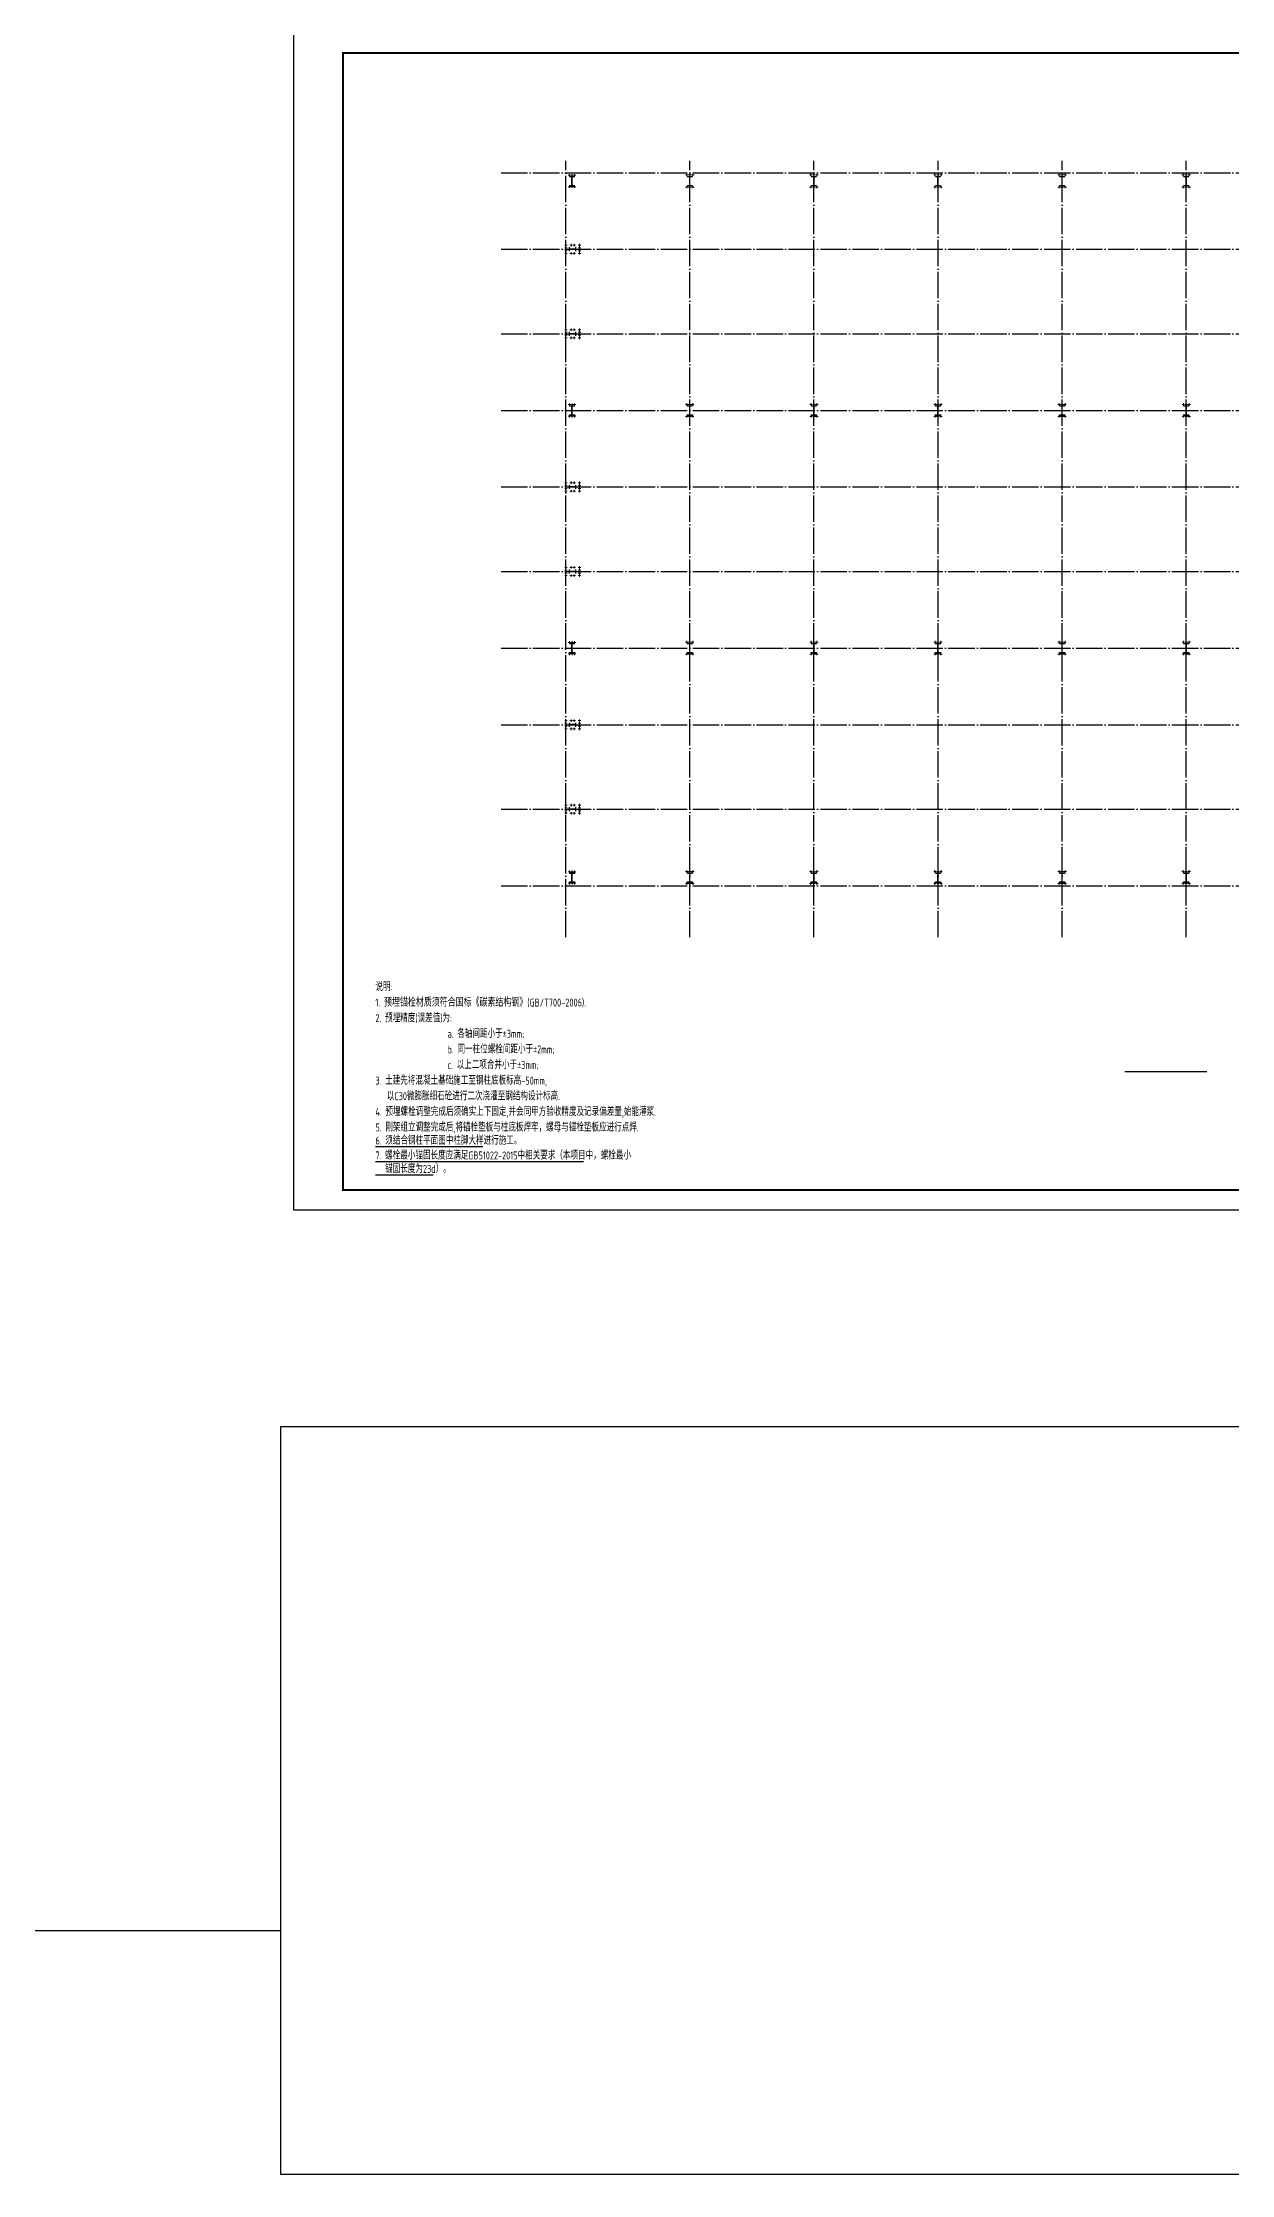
# Model space of a CAD drawing. Extents: x 95752 to 843522, y -411933 to 75567.
# Drawn here: x 268926 to 358961, y -175662 to -14245 of the extents above; entities that cross this region are included whole.
import ezdxf

# ---------------------------------------------------------------- set-up
doc = ezdxf.new("R2010")
doc.units = 0
doc.header["$LTSCALE"] = 1000
doc.header["$MEASUREMENT"] = 0
doc.linetypes.add('DOTE', pattern=[2.42, 2, -0.2, 0.02, -0.2])
doc.layers.add('10', color=7, linetype='Continuous', lineweight=18)
for name, color, linetype in [('C-粗线', 51, 'Continuous'), ('DIM_SYMB', 3, 'Continuous'), ('DOTE', 1, 'Continuous'), ('PUB_TITLE', 4, 'Continuous'), ('TEXT', 7, 'Continuous'), ('修改说明', 190, 'Continuous')]:
    doc.layers.add(name, color=color, linetype=linetype)
doc.styles.add('TSSD_Rein', font='tssdeng.shx', dxfattribs={"width": 0.7, "bigfont": 'hztxt.shx'})

# ---------------------------------------------------------------- blocks, each defined once
blk = doc.blocks.new('钢柱模板')
at = {"layer": 'C-粗线', "color": 6}
for p, q in [((-219552, -203263), (-219552, -203275)), ((-219552, -203263), (-219152, -203263)), ((-219552, -203263), (-219552, -203275)), ((-219552, -203263), (-219152, -203263)), ((-219552, -203275), (-219152, -203275)), ((-219552, -203275), (-219152, -203275)), ((-219361, -203283), (-219369, -203275)), ((-219361, -203283), (-219369, -203275)), ((-219361, -203951), (-219361, -203275)), ((-219361, -203951), (-219361, -203275)), ((-219343, -203283), (-219335, -203275)), ((-219343, -203951), (-219343, -203275)), ((-219343, -203283), (-219335, -203275)), ((-219343, -203951), (-219343, -203275)), ((-219152, -203263), (-219152, -203275)), ((-219152, -203263), (-219152, -203275)), ((-210632, -203263), (-210632, -203275)), ((-210632, -203263), (-210232, -203263)), ((-210632, -203263), (-210632, -203275)), ((-210632, -203263), (-210232, -203263)), ((-210632, -203275), (-210232, -203275)), ((-210632, -203275), (-210232, -203275)), ((-210441, -203283), (-210449, -203275)), ((-210441, -203283), (-210449, -203275)), ((-210441, -203951), (-210441, -203275)), ((-210441, -203951), (-210441, -203275)), ((-210423, -203283), (-210415, -203275)), ((-210423, -203951), (-210423, -203275)), ((-210423, -203283), (-210415, -203275)), ((-210423, -203951), (-210423, -203275)), ((-210232, -203263), (-210232, -203275)), ((-210232, -203263), (-210232, -203275)), ((-201232, -203263), (-201232, -203275)), ((-201232, -203263), (-200832, -203263)), ((-201232, -203263), (-201232, -203275)), ((-201232, -203263), (-200832, -203263)), ((-201232, -203275), (-200832, -203275)), ((-201232, -203275), (-200832, -203275)), ((-201041, -203283), (-201049, -203275)), ((-201041, -203283), (-201049, -203275)), ((-201041, -203951), (-201041, -203275)), ((-201041, -203951), (-201041, -203275)), ((-201023, -203283), (-201015, -203275)), ((-201023, -203951), (-201023, -203275)), ((-201023, -203283), (-201015, -203275)), ((-201023, -203951), (-201023, -203275)), ((-200832, -203263), (-200832, -203275)), ((-200832, -203263), (-200832, -203275)), ((-191832, -203263), (-191832, -203275)), ((-191832, -203263), (-191432, -203263)), ((-191832, -203263), (-191832, -203275)), ((-191832, -203263), (-191432, -203263)), ((-191832, -203275), (-191432, -203275)), ((-191832, -203275), (-191432, -203275)), ((-191641, -203283), (-191649, -203275)), ((-191641, -203283), (-191649, -203275)), ((-191641, -203951), (-191641, -203275)), ((-191641, -203951), (-191641, -203275)), ((-191623, -203283), (-191615, -203275)), ((-191623, -203951), (-191623, -203275)), ((-191623, -203283), (-191615, -203275)), ((-191623, -203951), (-191623, -203275)), ((-191432, -203263), (-191432, -203275)), ((-191432, -203263), (-191432, -203275)), ((-182432, -203263), (-182432, -203275)), ((-182432, -203263), (-182032, -203263)), ((-182432, -203263), (-182432, -203275)), ((-182432, -203263), (-182032, -203263)), ((-182432, -203275), (-182032, -203275)), ((-182432, -203275), (-182032, -203275)), ((-182241, -203283), (-182249, -203275)), ((-182241, -203283), (-182249, -203275)), ((-182241, -203951), (-182241, -203275)), ((-182241, -203951), (-182241, -203275)), ((-182223, -203283), (-182215, -203275)), ((-182223, -203951), (-182223, -203275)), ((-182223, -203283), (-182215, -203275)), ((-182223, -203951), (-182223, -203275)), ((-182032, -203263), (-182032, -203275)), ((-182032, -203263), (-182032, -203275)), ((-173032, -203263), (-173032, -203275)), ((-173032, -203263), (-172632, -203263)), ((-173032, -203263), (-173032, -203275)), ((-173032, -203263), (-172632, -203263)), ((-173032, -203275), (-172632, -203275)), ((-173032, -203275), (-172632, -203275)), ((-172841, -203283), (-172849, -203275)), ((-172841, -203283), (-172849, -203275)), ((-172841, -203951), (-172841, -203275)), ((-172841, -203951), (-172841, -203275)), ((-172823, -203283), (-172815, -203275)), ((-172823, -203951), (-172823, -203275)), ((-172823, -203283), (-172815, -203275)), ((-172823, -203951), (-172823, -203275)), ((-172632, -203263), (-172632, -203275)), ((-172632, -203263), (-172632, -203275)), ((-219552, -203963), (-219552, -203951)), ((-219552, -203951), (-219152, -203951)), ((-219552, -203963), (-219552, -203951)), ((-219552, -203951), (-219152, -203951)), ((-219552, -203963), (-219152, -203963)), ((-219552, -203963), (-219152, -203963)), ((-219361, -203943), (-219369, -203951)), ((-219361, -203943), (-219369, -203951)), ((-219343, -203943), (-219335, -203951)), ((-219343, -203943), (-219335, -203951)), ((-219152, -203951), (-219152, -203963)), ((-219152, -203951), (-219152, -203963)), ((-210632, -203963), (-210632, -203951)), ((-210632, -203951), (-210232, -203951)), ((-210632, -203963), (-210632, -203951)), ((-210632, -203951), (-210232, -203951)), ((-210632, -203963), (-210232, -203963)), ((-210632, -203963), (-210232, -203963)), ((-210441, -203943), (-210449, -203951)), ((-210441, -203943), (-210449, -203951)), ((-210423, -203943), (-210415, -203951)), ((-210423, -203943), (-210415, -203951)), ((-210232, -203951), (-210232, -203963)), ((-210232, -203951), (-210232, -203963)), ((-201232, -203963), (-201232, -203951)), ((-201232, -203951), (-200832, -203951)), ((-201232, -203963), (-201232, -203951)), ((-201232, -203951), (-200832, -203951)), ((-201232, -203963), (-200832, -203963)), ((-201232, -203963), (-200832, -203963)), ((-201041, -203943), (-201049, -203951)), ((-201041, -203943), (-201049, -203951)), ((-201023, -203943), (-201015, -203951)), ((-201023, -203943), (-201015, -203951)), ((-200832, -203951), (-200832, -203963)), ((-200832, -203951), (-200832, -203963)), ((-191832, -203963), (-191832, -203951)), ((-191832, -203951), (-191432, -203951)), ((-191832, -203963), (-191832, -203951)), ((-191832, -203951), (-191432, -203951)), ((-191832, -203963), (-191432, -203963)), ((-191832, -203963), (-191432, -203963)), ((-191641, -203943), (-191649, -203951)), ((-191641, -203943), (-191649, -203951)), ((-191623, -203943), (-191615, -203951)), ((-191623, -203943), (-191615, -203951)), ((-191432, -203951), (-191432, -203963)), ((-191432, -203951), (-191432, -203963)), ((-182432, -203963), (-182432, -203951)), ((-182432, -203951), (-182032, -203951)), ((-182432, -203963), (-182432, -203951)), ((-182432, -203951), (-182032, -203951)), ((-182432, -203963), (-182032, -203963)), ((-182432, -203963), (-182032, -203963)), ((-182241, -203943), (-182249, -203951)), ((-182241, -203943), (-182249, -203951)), ((-182223, -203943), (-182215, -203951)), ((-182223, -203943), (-182215, -203951)), ((-182032, -203951), (-182032, -203963)), ((-182032, -203951), (-182032, -203963)), ((-173032, -203963), (-173032, -203951)), ((-173032, -203951), (-172632, -203951)), ((-173032, -203963), (-173032, -203951)), ((-173032, -203951), (-172632, -203951)), ((-173032, -203963), (-172632, -203963)), ((-173032, -203963), (-172632, -203963)), ((-172841, -203943), (-172849, -203951)), ((-172841, -203943), (-172849, -203951)), ((-172823, -203943), (-172815, -203951)), ((-172823, -203943), (-172815, -203951)), ((-172632, -203951), (-172632, -203963)), ((-172632, -203951), (-172632, -203963)), ((-219552, -208633), (-219540, -208633)), ((-219552, -208933), (-219552, -208633)), ((-219552, -208633), (-219540, -208633)), ((-219552, -208933), (-219552, -208633)), ((-219552, -208933), (-219540, -208933)), ((-219552, -208933), (-219540, -208933)), ((-219540, -208933), (-219540, -208633)), ((-219540, -208933), (-219540, -208633)), ((-219532, -208774), (-219540, -208766)), ((-219532, -208774), (-219540, -208766)), ((-219064, -208774), (-219540, -208774)), ((-219064, -208774), (-219540, -208774)), ((-219532, -208792), (-219540, -208800)), ((-219064, -208792), (-219540, -208792)), ((-219532, -208792), (-219540, -208800)), ((-219064, -208792), (-219540, -208792)), ((-219072, -208774), (-219064, -208766)), ((-219072, -208774), (-219064, -208766)), ((-219072, -208792), (-219064, -208800)), ((-219072, -208792), (-219064, -208800)), ((-219064, -208633), (-219052, -208633)), ((-219064, -208933), (-219064, -208633)), ((-219064, -208633), (-219052, -208633)), ((-219064, -208933), (-219064, -208633)), ((-219052, -208933), (-219064, -208933)), ((-219052, -208933), (-219064, -208933)), ((-219052, -208933), (-219052, -208633)), ((-219052, -208933), (-219052, -208633)), ((-219552, -215033), (-219540, -215033)), ((-219552, -215333), (-219552, -215033)), ((-219552, -215033), (-219540, -215033)), ((-219552, -215333), (-219552, -215033)), ((-219552, -215333), (-219540, -215333)), ((-219552, -215333), (-219540, -215333)), ((-219540, -215333), (-219540, -215033)), ((-219540, -215333), (-219540, -215033)), ((-219532, -215174), (-219540, -215166)), ((-219532, -215174), (-219540, -215166)), ((-219064, -215174), (-219540, -215174)), ((-219064, -215174), (-219540, -215174)), ((-219532, -215192), (-219540, -215200)), ((-219064, -215192), (-219540, -215192)), ((-219532, -215192), (-219540, -215200)), ((-219064, -215192), (-219540, -215192)), ((-219072, -215174), (-219064, -215166)), ((-219072, -215174), (-219064, -215166)), ((-219072, -215192), (-219064, -215200)), ((-219072, -215192), (-219064, -215200)), ((-219064, -215033), (-219052, -215033)), ((-219064, -215333), (-219064, -215033)), ((-219064, -215033), (-219052, -215033)), ((-219064, -215333), (-219064, -215033)), ((-219052, -215333), (-219064, -215333)), ((-219052, -215333), (-219064, -215333)), ((-219052, -215333), (-219052, -215033)), ((-219052, -215333), (-219052, -215033)), ((-219552, -220633), (-219552, -220645)), ((-219552, -220633), (-219152, -220633)), ((-219552, -220633), (-219552, -220645)), ((-219552, -220633), (-219152, -220633)), ((-219552, -220645), (-219152, -220645)), ((-219552, -220645), (-219152, -220645)), ((-219361, -220653), (-219369, -220645)), ((-219361, -220653), (-219369, -220645)), ((-219361, -221321), (-219361, -220645)), ((-219361, -221321), (-219361, -220645)), ((-219343, -220653), (-219335, -220645)), ((-219343, -221321), (-219343, -220645)), ((-219343, -220653), (-219335, -220645)), ((-219343, -221321), (-219343, -220645)), ((-219152, -220633), (-219152, -220645)), ((-219152, -220633), (-219152, -220645)), ((-210637, -220633), (-210637, -220645)), ((-210637, -220633), (-210227, -220633)), ((-210637, -220633), (-210637, -220645)), ((-210637, -220633), (-210227, -220633)), ((-210637, -220645), (-210227, -220645)), ((-210637, -220645), (-210227, -220645)), ((-210441, -220653), (-210449, -220645)), ((-210441, -220653), (-210449, -220645)), ((-210441, -221321), (-210441, -220645)), ((-210441, -221321), (-210441, -220645)), ((-210423, -220653), (-210415, -220645)), ((-210423, -221321), (-210423, -220645)), ((-210423, -220653), (-210415, -220645)), ((-210423, -221321), (-210423, -220645)), ((-210227, -220633), (-210227, -220645)), ((-210227, -220633), (-210227, -220645)), ((-201237, -220633), (-201237, -220645)), ((-201237, -220633), (-200827, -220633)), ((-201237, -220633), (-201237, -220645)), ((-201237, -220633), (-200827, -220633)), ((-201237, -220645), (-200827, -220645)), ((-201237, -220645), (-200827, -220645)), ((-201041, -220653), (-201049, -220645)), ((-201041, -220653), (-201049, -220645)), ((-201041, -221321), (-201041, -220645)), ((-201041, -221321), (-201041, -220645)), ((-201023, -220653), (-201015, -220645)), ((-201023, -221321), (-201023, -220645)), ((-201023, -220653), (-201015, -220645)), ((-201023, -221321), (-201023, -220645)), ((-200827, -220633), (-200827, -220645)), ((-200827, -220633), (-200827, -220645)), ((-191837, -220633), (-191837, -220645)), ((-191837, -220633), (-191427, -220633)), ((-191837, -220633), (-191837, -220645)), ((-191837, -220633), (-191427, -220633)), ((-191837, -220645), (-191427, -220645)), ((-191837, -220645), (-191427, -220645)), ((-191641, -220653), (-191649, -220645)), ((-191641, -220653), (-191649, -220645)), ((-191641, -221321), (-191641, -220645)), ((-191641, -221321), (-191641, -220645)), ((-191623, -220653), (-191615, -220645)), ((-191623, -221321), (-191623, -220645)), ((-191623, -220653), (-191615, -220645)), ((-191623, -221321), (-191623, -220645)), ((-191427, -220633), (-191427, -220645)), ((-191427, -220633), (-191427, -220645)), ((-182437, -220633), (-182437, -220645)), ((-182437, -220633), (-182027, -220633)), ((-182437, -220633), (-182437, -220645)), ((-182437, -220633), (-182027, -220633)), ((-182437, -220645), (-182027, -220645)), ((-182437, -220645), (-182027, -220645)), ((-182241, -220653), (-182249, -220645)), ((-182241, -220653), (-182249, -220645)), ((-182241, -221321), (-182241, -220645)), ((-182241, -221321), (-182241, -220645)), ((-182223, -221321), (-182223, -220645)), ((-182223, -220653), (-182215, -220645)), ((-182223, -221321), (-182223, -220645)), ((-182223, -220653), (-182215, -220645)), ((-182027, -220633), (-182027, -220645)), ((-182027, -220633), (-182027, -220645)), ((-173037, -220633), (-173037, -220645)), ((-173037, -220633), (-172627, -220633)), ((-173037, -220633), (-173037, -220645)), ((-173037, -220633), (-172627, -220633)), ((-173037, -220645), (-172627, -220645)), ((-173037, -220645), (-172627, -220645)), ((-172841, -220653), (-172849, -220645)), ((-172841, -220653), (-172849, -220645)), ((-172841, -221321), (-172841, -220645)), ((-172841, -221321), (-172841, -220645)), ((-172823, -220653), (-172815, -220645)), ((-172823, -221321), (-172823, -220645)), ((-172823, -220653), (-172815, -220645)), ((-172823, -221321), (-172823, -220645)), ((-172627, -220633), (-172627, -220645)), ((-172627, -220633), (-172627, -220645)), ((-219552, -221333), (-219552, -221321)), ((-219552, -221321), (-219152, -221321)), ((-219552, -221333), (-219552, -221321)), ((-219552, -221321), (-219152, -221321)), ((-219552, -221333), (-219152, -221333)), ((-219552, -221333), (-219152, -221333)), ((-219361, -221313), (-219369, -221321)), ((-219361, -221313), (-219369, -221321)), ((-219343, -221313), (-219335, -221321)), ((-219343, -221313), (-219335, -221321)), ((-219152, -221321), (-219152, -221333)), ((-219152, -221321), (-219152, -221333)), ((-210637, -221333), (-210637, -221321)), ((-210637, -221321), (-210227, -221321)), ((-210637, -221333), (-210637, -221321)), ((-210637, -221321), (-210227, -221321)), ((-210637, -221333), (-210227, -221333)), ((-210637, -221333), (-210227, -221333)), ((-210441, -221313), (-210449, -221321)), ((-210441, -221313), (-210449, -221321)), ((-210423, -221313), (-210415, -221321)), ((-210423, -221313), (-210415, -221321)), ((-210227, -221321), (-210227, -221333)), ((-210227, -221321), (-210227, -221333)), ((-201237, -221333), (-201237, -221321)), ((-201237, -221321), (-200827, -221321)), ((-201237, -221333), (-201237, -221321)), ((-201237, -221321), (-200827, -221321)), ((-201237, -221333), (-200827, -221333)), ((-201237, -221333), (-200827, -221333)), ((-201041, -221313), (-201049, -221321)), ((-201041, -221313), (-201049, -221321)), ((-201023, -221313), (-201015, -221321)), ((-201023, -221313), (-201015, -221321)), ((-200827, -221321), (-200827, -221333)), ((-200827, -221321), (-200827, -221333)), ((-191837, -221333), (-191837, -221321)), ((-191837, -221321), (-191427, -221321)), ((-191837, -221333), (-191837, -221321)), ((-191837, -221321), (-191427, -221321)), ((-191837, -221333), (-191427, -221333)), ((-191837, -221333), (-191427, -221333)), ((-191641, -221313), (-191649, -221321)), ((-191641, -221313), (-191649, -221321)), ((-191623, -221313), (-191615, -221321)), ((-191623, -221313), (-191615, -221321)), ((-191427, -221321), (-191427, -221333)), ((-191427, -221321), (-191427, -221333)), ((-182437, -221333), (-182437, -221321)), ((-182437, -221321), (-182027, -221321)), ((-182437, -221333), (-182437, -221321)), ((-182437, -221321), (-182027, -221321)), ((-182437, -221333), (-182027, -221333)), ((-182437, -221333), (-182027, -221333)), ((-182241, -221313), (-182249, -221321)), ((-182241, -221313), (-182249, -221321)), ((-182223, -221313), (-182215, -221321)), ((-182223, -221313), (-182215, -221321)), ((-182027, -221321), (-182027, -221333)), ((-182027, -221321), (-182027, -221333)), ((-173037, -221333), (-173037, -221321)), ((-173037, -221321), (-172627, -221321)), ((-173037, -221333), (-173037, -221321)), ((-173037, -221321), (-172627, -221321)), ((-173037, -221333), (-172627, -221333)), ((-173037, -221333), (-172627, -221333)), ((-172841, -221313), (-172849, -221321)), ((-172841, -221313), (-172849, -221321)), ((-172823, -221313), (-172815, -221321)), ((-172823, -221313), (-172815, -221321)), ((-172627, -221321), (-172627, -221333)), ((-172627, -221321), (-172627, -221333)), ((-219552, -226933), (-219552, -226633)), ((-219552, -226633), (-219540, -226633)), ((-219552, -226933), (-219552, -226633)), ((-219552, -226633), (-219540, -226633)), ((-219552, -226933), (-219552, -226633)), ((-219552, -226633), (-219540, -226633)), ((-219552, -226933), (-219552, -226633)), ((-219552, -226633), (-219540, -226633)), ((-219552, -226933), (-219540, -226933)), ((-219552, -226933), (-219540, -226933)), ((-219552, -226933), (-219540, -226933)), ((-219552, -226933), (-219540, -226933)), ((-219540, -226933), (-219540, -226633)), ((-219540, -226933), (-219540, -226633)), ((-219540, -226933), (-219540, -226633)), ((-219540, -226933), (-219540, -226633)), ((-219532, -226774), (-219540, -226766)), ((-219532, -226774), (-219540, -226766)), ((-219532, -226774), (-219540, -226766)), ((-219532, -226774), (-219540, -226766)), ((-219064, -226774), (-219540, -226774)), ((-219064, -226774), (-219540, -226774)), ((-219064, -226774), (-219540, -226774)), ((-219064, -226774), (-219540, -226774)), ((-219064, -226792), (-219540, -226792)), ((-219532, -226792), (-219540, -226800)), ((-219064, -226792), (-219540, -226792)), ((-219532, -226792), (-219540, -226800)), ((-219064, -226792), (-219540, -226792)), ((-219532, -226792), (-219540, -226800)), ((-219064, -226792), (-219540, -226792)), ((-219532, -226792), (-219540, -226800)), ((-219072, -226774), (-219064, -226766)), ((-219072, -226774), (-219064, -226766)), ((-219072, -226774), (-219064, -226766)), ((-219072, -226774), (-219064, -226766)), ((-219072, -226792), (-219064, -226800)), ((-219072, -226792), (-219064, -226800)), ((-219072, -226792), (-219064, -226800)), ((-219072, -226792), (-219064, -226800)), ((-219064, -226933), (-219064, -226633)), ((-219064, -226633), (-219052, -226633)), ((-219064, -226933), (-219064, -226633)), ((-219064, -226633), (-219052, -226633)), ((-219064, -226933), (-219064, -226633)), ((-219064, -226633), (-219052, -226633)), ((-219064, -226933), (-219064, -226633)), ((-219064, -226633), (-219052, -226633)), ((-219052, -226933), (-219064, -226933)), ((-219052, -226933), (-219064, -226933)), ((-219052, -226933), (-219064, -226933)), ((-219052, -226933), (-219064, -226933)), ((-219052, -226933), (-219052, -226633)), ((-219052, -226933), (-219052, -226633)), ((-219052, -226933), (-219052, -226633)), ((-219052, -226933), (-219052, -226633)), ((-219552, -233033), (-219540, -233033)), ((-219552, -233333), (-219552, -233033)), ((-219552, -233033), (-219540, -233033)), ((-219552, -233333), (-219552, -233033)), ((-219552, -233033), (-219540, -233033)), ((-219552, -233333), (-219552, -233033)), ((-219552, -233033), (-219540, -233033)), ((-219552, -233333), (-219552, -233033)), ((-219552, -233333), (-219540, -233333)), ((-219552, -233333), (-219540, -233333)), ((-219552, -233333), (-219540, -233333)), ((-219552, -233333), (-219540, -233333)), ((-219540, -233333), (-219540, -233033)), ((-219540, -233333), (-219540, -233033)), ((-219540, -233333), (-219540, -233033)), ((-219540, -233333), (-219540, -233033)), ((-219532, -233174), (-219540, -233166)), ((-219532, -233174), (-219540, -233166)), ((-219532, -233174), (-219540, -233166)), ((-219532, -233174), (-219540, -233166)), ((-219064, -233174), (-219540, -233174)), ((-219064, -233174), (-219540, -233174)), ((-219064, -233174), (-219540, -233174)), ((-219064, -233174), (-219540, -233174)), ((-219532, -233192), (-219540, -233200)), ((-219064, -233192), (-219540, -233192)), ((-219532, -233192), (-219540, -233200)), ((-219064, -233192), (-219540, -233192)), ((-219532, -233192), (-219540, -233200)), ((-219064, -233192), (-219540, -233192)), ((-219532, -233192), (-219540, -233200)), ((-219064, -233192), (-219540, -233192)), ((-219072, -233174), (-219064, -233166)), ((-219072, -233174), (-219064, -233166)), ((-219072, -233174), (-219064, -233166)), ((-219072, -233174), (-219064, -233166)), ((-219072, -233192), (-219064, -233200)), ((-219072, -233192), (-219064, -233200)), ((-219072, -233192), (-219064, -233200)), ((-219072, -233192), (-219064, -233200)), ((-219064, -233033), (-219052, -233033)), ((-219064, -233333), (-219064, -233033)), ((-219064, -233033), (-219052, -233033)), ((-219064, -233333), (-219064, -233033)), ((-219064, -233033), (-219052, -233033)), ((-219064, -233333), (-219064, -233033)), ((-219064, -233033), (-219052, -233033)), ((-219064, -233333), (-219064, -233033)), ((-219052, -233333), (-219064, -233333)), ((-219052, -233333), (-219064, -233333)), ((-219052, -233333), (-219064, -233333)), ((-219052, -233333), (-219064, -233333)), ((-219052, -233333), (-219052, -233033)), ((-219052, -233333), (-219052, -233033)), ((-219052, -233333), (-219052, -233033)), ((-219052, -233333), (-219052, -233033)), ((-219552, -238633), (-219552, -238645)), ((-219552, -238633), (-219152, -238633)), ((-219552, -238633), (-219552, -238645)), ((-219552, -238633), (-219152, -238633)), ((-219552, -238645), (-219152, -238645)), ((-219552, -238645), (-219152, -238645)), ((-219361, -238653), (-219369, -238645)), ((-219361, -238653), (-219369, -238645)), ((-219361, -239321), (-219361, -238645)), ((-219361, -239321), (-219361, -238645)), ((-219343, -238653), (-219335, -238645)), ((-219343, -239321), (-219343, -238645)), ((-219343, -238653), (-219335, -238645)), ((-219343, -239321), (-219343, -238645)), ((-219152, -238633), (-219152, -238645)), ((-219152, -238633), (-219152, -238645)), ((-210637, -238633), (-210637, -238645)), ((-210637, -238633), (-210227, -238633)), ((-210637, -238633), (-210637, -238645)), ((-210637, -238633), (-210227, -238633)), ((-210637, -238645), (-210227, -238645)), ((-210637, -238645), (-210227, -238645)), ((-210441, -238653), (-210449, -238645)), ((-210441, -238653), (-210449, -238645)), ((-210441, -239321), (-210441, -238645)), ((-210441, -239321), (-210441, -238645)), ((-210423, -238653), (-210415, -238645)), ((-210423, -239321), (-210423, -238645)), ((-210423, -238653), (-210415, -238645)), ((-210423, -239321), (-210423, -238645)), ((-210227, -238633), (-210227, -238645)), ((-210227, -238633), (-210227, -238645)), ((-201237, -238633), (-201237, -238645)), ((-201237, -238633), (-200827, -238633)), ((-201237, -238633), (-201237, -238645)), ((-201237, -238633), (-200827, -238633)), ((-201237, -238645), (-200827, -238645)), ((-201237, -238645), (-200827, -238645)), ((-201041, -238653), (-201049, -238645)), ((-201041, -238653), (-201049, -238645)), ((-201041, -239321), (-201041, -238645)), ((-201041, -239321), (-201041, -238645)), ((-201023, -238653), (-201015, -238645)), ((-201023, -239321), (-201023, -238645)), ((-201023, -238653), (-201015, -238645)), ((-201023, -239321), (-201023, -238645)), ((-200827, -238633), (-200827, -238645)), ((-200827, -238633), (-200827, -238645)), ((-191837, -238633), (-191837, -238645)), ((-191837, -238633), (-191427, -238633)), ((-191837, -238633), (-191837, -238645)), ((-191837, -238633), (-191427, -238633)), ((-191837, -238645), (-191427, -238645)), ((-191837, -238645), (-191427, -238645)), ((-191641, -238653), (-191649, -238645)), ((-191641, -238653), (-191649, -238645)), ((-191641, -239321), (-191641, -238645)), ((-191641, -239321), (-191641, -238645)), ((-191623, -238653), (-191615, -238645)), ((-191623, -239321), (-191623, -238645)), ((-191623, -238653), (-191615, -238645)), ((-191623, -239321), (-191623, -238645)), ((-191427, -238633), (-191427, -238645)), ((-191427, -238633), (-191427, -238645)), ((-182437, -238633), (-182437, -238645)), ((-182437, -238633), (-182027, -238633)), ((-182437, -238633), (-182437, -238645)), ((-182437, -238633), (-182027, -238633)), ((-182437, -238645), (-182027, -238645)), ((-182437, -238645), (-182027, -238645)), ((-182241, -238653), (-182249, -238645)), ((-182241, -238653), (-182249, -238645)), ((-182241, -239321), (-182241, -238645)), ((-182241, -239321), (-182241, -238645)), ((-182223, -238653), (-182215, -238645)), ((-182223, -239321), (-182223, -238645)), ((-182223, -238653), (-182215, -238645)), ((-182223, -239321), (-182223, -238645)), ((-182027, -238633), (-182027, -238645)), ((-182027, -238633), (-182027, -238645)), ((-173037, -238633), (-173037, -238645)), ((-173037, -238633), (-172627, -238633)), ((-173037, -238633), (-173037, -238645)), ((-173037, -238633), (-172627, -238633)), ((-173037, -238645), (-172627, -238645)), ((-173037, -238645), (-172627, -238645)), ((-172841, -238653), (-172849, -238645)), ((-172841, -238653), (-172849, -238645)), ((-172841, -239321), (-172841, -238645)), ((-172841, -239321), (-172841, -238645)), ((-172823, -238653), (-172815, -238645)), ((-172823, -239321), (-172823, -238645)), ((-172823, -238653), (-172815, -238645)), ((-172823, -239321), (-172823, -238645)), ((-172627, -238633), (-172627, -238645)), ((-172627, -238633), (-172627, -238645)), ((-219552, -239333), (-219552, -239321)), ((-219552, -239321), (-219152, -239321)), ((-219552, -239333), (-219552, -239321)), ((-219552, -239321), (-219152, -239321)), ((-219552, -239333), (-219152, -239333)), ((-219552, -239333), (-219152, -239333)), ((-219361, -239313), (-219369, -239321)), ((-219361, -239313), (-219369, -239321)), ((-219343, -239313), (-219335, -239321)), ((-219343, -239313), (-219335, -239321)), ((-219152, -239321), (-219152, -239333)), ((-219152, -239321), (-219152, -239333)), ((-210637, -239333), (-210637, -239321)), ((-210637, -239321), (-210227, -239321)), ((-210637, -239333), (-210637, -239321)), ((-210637, -239321), (-210227, -239321)), ((-210637, -239333), (-210227, -239333)), ((-210637, -239333), (-210227, -239333)), ((-210441, -239313), (-210449, -239321)), ((-210441, -239313), (-210449, -239321)), ((-210423, -239313), (-210415, -239321)), ((-210423, -239313), (-210415, -239321)), ((-210227, -239321), (-210227, -239333)), ((-210227, -239321), (-210227, -239333)), ((-201237, -239333), (-201237, -239321)), ((-201237, -239321), (-200827, -239321)), ((-201237, -239333), (-201237, -239321)), ((-201237, -239321), (-200827, -239321)), ((-201237, -239333), (-200827, -239333)), ((-201237, -239333), (-200827, -239333)), ((-201041, -239313), (-201049, -239321)), ((-201041, -239313), (-201049, -239321)), ((-201023, -239313), (-201015, -239321)), ((-201023, -239313), (-201015, -239321)), ((-200827, -239321), (-200827, -239333)), ((-200827, -239321), (-200827, -239333)), ((-191837, -239333), (-191837, -239321)), ((-191837, -239321), (-191427, -239321)), ((-191837, -239333), (-191837, -239321)), ((-191837, -239321), (-191427, -239321)), ((-191837, -239333), (-191427, -239333)), ((-191837, -239333), (-191427, -239333)), ((-191641, -239313), (-191649, -239321)), ((-191641, -239313), (-191649, -239321)), ((-191623, -239313), (-191615, -239321)), ((-191623, -239313), (-191615, -239321)), ((-191427, -239321), (-191427, -239333)), ((-191427, -239321), (-191427, -239333)), ((-182437, -239333), (-182437, -239321)), ((-182437, -239321), (-182027, -239321)), ((-182437, -239333), (-182437, -239321)), ((-182437, -239321), (-182027, -239321)), ((-182437, -239333), (-182027, -239333)), ((-182437, -239333), (-182027, -239333)), ((-182241, -239313), (-182249, -239321)), ((-182241, -239313), (-182249, -239321)), ((-182223, -239313), (-182215, -239321)), ((-182223, -239313), (-182215, -239321)), ((-182027, -239321), (-182027, -239333)), ((-182027, -239321), (-182027, -239333)), ((-173037, -239333), (-173037, -239321)), ((-173037, -239321), (-172627, -239321)), ((-173037, -239333), (-173037, -239321)), ((-173037, -239321), (-172627, -239321)), ((-173037, -239333), (-172627, -239333)), ((-173037, -239333), (-172627, -239333)), ((-172841, -239313), (-172849, -239321)), ((-172841, -239313), (-172849, -239321)), ((-172823, -239313), (-172815, -239321)), ((-172823, -239313), (-172815, -239321)), ((-172627, -239321), (-172627, -239333)), ((-172627, -239321), (-172627, -239333)), ((-219552, -244633), (-219540, -244633)), ((-219552, -244933), (-219552, -244633)), ((-219552, -244633), (-219540, -244633)), ((-219552, -244933), (-219552, -244633)), ((-219552, -244633), (-219540, -244633)), ((-219552, -244933), (-219552, -244633)), ((-219552, -244633), (-219540, -244633)), ((-219552, -244933), (-219552, -244633)), ((-219552, -244933), (-219540, -244933)), ((-219552, -244933), (-219540, -244933)), ((-219552, -244933), (-219540, -244933)), ((-219552, -244933), (-219540, -244933)), ((-219540, -244933), (-219540, -244633)), ((-219540, -244933), (-219540, -244633)), ((-219540, -244933), (-219540, -244633)), ((-219540, -244933), (-219540, -244633)), ((-219532, -244774), (-219540, -244766)), ((-219532, -244774), (-219540, -244766)), ((-219532, -244774), (-219540, -244766)), ((-219532, -244774), (-219540, -244766)), ((-219064, -244774), (-219540, -244774)), ((-219064, -244774), (-219540, -244774)), ((-219064, -244774), (-219540, -244774)), ((-219064, -244774), (-219540, -244774)), ((-219532, -244792), (-219540, -244800)), ((-219064, -244792), (-219540, -244792)), ((-219532, -244792), (-219540, -244800)), ((-219064, -244792), (-219540, -244792)), ((-219532, -244792), (-219540, -244800)), ((-219064, -244792), (-219540, -244792)), ((-219532, -244792), (-219540, -244800)), ((-219064, -244792), (-219540, -244792)), ((-219072, -244774), (-219064, -244766)), ((-219072, -244774), (-219064, -244766)), ((-219072, -244774), (-219064, -244766)), ((-219072, -244774), (-219064, -244766)), ((-219072, -244792), (-219064, -244800)), ((-219072, -244792), (-219064, -244800)), ((-219072, -244792), (-219064, -244800)), ((-219072, -244792), (-219064, -244800)), ((-219064, -244633), (-219052, -244633)), ((-219064, -244933), (-219064, -244633)), ((-219064, -244633), (-219052, -244633)), ((-219064, -244933), (-219064, -244633)), ((-219064, -244633), (-219052, -244633)), ((-219064, -244933), (-219064, -244633)), ((-219064, -244633), (-219052, -244633)), ((-219064, -244933), (-219064, -244633)), ((-219052, -244933), (-219064, -244933)), ((-219052, -244933), (-219064, -244933)), ((-219052, -244933), (-219064, -244933)), ((-219052, -244933), (-219064, -244933)), ((-219052, -244933), (-219052, -244633)), ((-219052, -244933), (-219052, -244633)), ((-219052, -244933), (-219052, -244633)), ((-219052, -244933), (-219052, -244633)), ((-219552, -251033), (-219540, -251033)), ((-219552, -251333), (-219552, -251033)), ((-219552, -251033), (-219540, -251033)), ((-219552, -251333), (-219552, -251033)), ((-219552, -251033), (-219540, -251033)), ((-219552, -251333), (-219552, -251033)), ((-219552, -251033), (-219540, -251033)), ((-219552, -251333), (-219552, -251033)), ((-219552, -251333), (-219540, -251333)), ((-219552, -251333), (-219540, -251333)), ((-219552, -251333), (-219540, -251333)), ((-219552, -251333), (-219540, -251333)), ((-219540, -251333), (-219540, -251033)), ((-219540, -251333), (-219540, -251033)), ((-219540, -251333), (-219540, -251033)), ((-219540, -251333), (-219540, -251033)), ((-219532, -251174), (-219540, -251166)), ((-219532, -251174), (-219540, -251166)), ((-219532, -251174), (-219540, -251166)), ((-219532, -251174), (-219540, -251166)), ((-219064, -251174), (-219540, -251174)), ((-219064, -251174), (-219540, -251174)), ((-219064, -251174), (-219540, -251174)), ((-219064, -251174), (-219540, -251174)), ((-219532, -251192), (-219540, -251200)), ((-219064, -251192), (-219540, -251192)), ((-219532, -251192), (-219540, -251200)), ((-219064, -251192), (-219540, -251192)), ((-219532, -251192), (-219540, -251200)), ((-219064, -251192), (-219540, -251192)), ((-219532, -251192), (-219540, -251200)), ((-219064, -251192), (-219540, -251192)), ((-219072, -251174), (-219064, -251166)), ((-219072, -251174), (-219064, -251166)), ((-219072, -251174), (-219064, -251166)), ((-219072, -251174), (-219064, -251166)), ((-219072, -251192), (-219064, -251200)), ((-219072, -251192), (-219064, -251200)), ((-219072, -251192), (-219064, -251200)), ((-219072, -251192), (-219064, -251200)), ((-219064, -251033), (-219052, -251033)), ((-219064, -251333), (-219064, -251033)), ((-219064, -251033), (-219052, -251033)), ((-219064, -251333), (-219064, -251033)), ((-219064, -251033), (-219052, -251033)), ((-219064, -251333), (-219064, -251033)), ((-219064, -251033), (-219052, -251033)), ((-219064, -251333), (-219064, -251033)), ((-219052, -251333), (-219064, -251333)), ((-219052, -251333), (-219064, -251333)), ((-219052, -251333), (-219064, -251333)), ((-219052, -251333), (-219064, -251333)), ((-219052, -251333), (-219052, -251033)), ((-219052, -251333), (-219052, -251033)), ((-219052, -251333), (-219052, -251033)), ((-219052, -251333), (-219052, -251033)), ((-219552, -256003), (-219552, -256015)), ((-219552, -256003), (-219152, -256003)), ((-219552, -256003), (-219552, -256015)), ((-219552, -256003), (-219152, -256003)), ((-219552, -256015), (-219152, -256015)), ((-219552, -256015), (-219152, -256015)), ((-219361, -256023), (-219369, -256015)), ((-219361, -256023), (-219369, -256015)), ((-219361, -256691), (-219361, -256015)), ((-219361, -256691), (-219361, -256015)), ((-219343, -256023), (-219335, -256015)), ((-219343, -256691), (-219343, -256015)), ((-219343, -256023), (-219335, -256015)), ((-219343, -256691), (-219343, -256015)), ((-219152, -256003), (-219152, -256015)), ((-219152, -256003), (-219152, -256015)), ((-210632, -256003), (-210632, -256015)), ((-210632, -256003), (-210232, -256003)), ((-210632, -256003), (-210632, -256015)), ((-210632, -256003), (-210232, -256003)), ((-210632, -256015), (-210232, -256015)), ((-210632, -256015), (-210232, -256015)), ((-210441, -256023), (-210449, -256015)), ((-210441, -256023), (-210449, -256015)), ((-210441, -256691), (-210441, -256015)), ((-210441, -256691), (-210441, -256015)), ((-210423, -256023), (-210415, -256015)), ((-210423, -256691), (-210423, -256015)), ((-210423, -256023), (-210415, -256015)), ((-210423, -256691), (-210423, -256015)), ((-210232, -256003), (-210232, -256015)), ((-210232, -256003), (-210232, -256015)), ((-201232, -256003), (-201232, -256015)), ((-201232, -256003), (-200832, -256003)), ((-201232, -256003), (-201232, -256015)), ((-201232, -256003), (-200832, -256003)), ((-201232, -256015), (-200832, -256015)), ((-201232, -256015), (-200832, -256015)), ((-201041, -256023), (-201049, -256015)), ((-201041, -256023), (-201049, -256015)), ((-201041, -256691), (-201041, -256015)), ((-201041, -256691), (-201041, -256015)), ((-201023, -256023), (-201015, -256015)), ((-201023, -256691), (-201023, -256015)), ((-201023, -256023), (-201015, -256015)), ((-201023, -256691), (-201023, -256015)), ((-200832, -256003), (-200832, -256015)), ((-200832, -256003), (-200832, -256015)), ((-191832, -256003), (-191832, -256015)), ((-191832, -256003), (-191432, -256003)), ((-191832, -256003), (-191832, -256015)), ((-191832, -256003), (-191432, -256003)), ((-191832, -256015), (-191432, -256015)), ((-191832, -256015), (-191432, -256015)), ((-191641, -256023), (-191649, -256015)), ((-191641, -256023), (-191649, -256015)), ((-191641, -256691), (-191641, -256015)), ((-191641, -256691), (-191641, -256015)), ((-191623, -256023), (-191615, -256015)), ((-191623, -256691), (-191623, -256015)), ((-191623, -256023), (-191615, -256015)), ((-191623, -256691), (-191623, -256015)), ((-191432, -256003), (-191432, -256015)), ((-191432, -256003), (-191432, -256015)), ((-182432, -256003), (-182432, -256015)), ((-182432, -256003), (-182032, -256003)), ((-182432, -256003), (-182432, -256015)), ((-182432, -256003), (-182032, -256003)), ((-182432, -256015), (-182032, -256015)), ((-182432, -256015), (-182032, -256015)), ((-182241, -256023), (-182249, -256015)), ((-182241, -256023), (-182249, -256015)), ((-182241, -256691), (-182241, -256015)), ((-182241, -256691), (-182241, -256015)), ((-182223, -256023), (-182215, -256015)), ((-182223, -256691), (-182223, -256015)), ((-182223, -256023), (-182215, -256015)), ((-182223, -256691), (-182223, -256015)), ((-182032, -256003), (-182032, -256015)), ((-182032, -256003), (-182032, -256015)), ((-173032, -256003), (-173032, -256015)), ((-173032, -256003), (-172632, -256003)), ((-173032, -256003), (-173032, -256015)), ((-173032, -256003), (-172632, -256003)), ((-173032, -256015), (-172632, -256015)), ((-173032, -256015), (-172632, -256015)), ((-172841, -256023), (-172849, -256015)), ((-172841, -256023), (-172849, -256015)), ((-172841, -256691), (-172841, -256015)), ((-172841, -256691), (-172841, -256015)), ((-172823, -256023), (-172815, -256015)), ((-172823, -256691), (-172823, -256015)), ((-172823, -256023), (-172815, -256015)), ((-172823, -256691), (-172823, -256015)), ((-172632, -256003), (-172632, -256015)), ((-172632, -256003), (-172632, -256015)), ((-219552, -256703), (-219552, -256691)), ((-219552, -256691), (-219152, -256691)), ((-219552, -256703), (-219552, -256691)), ((-219552, -256691), (-219152, -256691)), ((-219552, -256703), (-219152, -256703)), ((-219552, -256703), (-219152, -256703)), ((-219361, -256683), (-219369, -256691)), ((-219361, -256683), (-219369, -256691)), ((-219343, -256683), (-219335, -256691)), ((-219343, -256683), (-219335, -256691)), ((-219152, -256691), (-219152, -256703)), ((-219152, -256691), (-219152, -256703)), ((-210632, -256703), (-210632, -256691)), ((-210632, -256691), (-210232, -256691)), ((-210632, -256703), (-210632, -256691)), ((-210632, -256691), (-210232, -256691)), ((-210632, -256703), (-210232, -256703)), ((-210632, -256703), (-210232, -256703)), ((-210441, -256683), (-210449, -256691)), ((-210441, -256683), (-210449, -256691)), ((-210423, -256683), (-210415, -256691)), ((-210423, -256683), (-210415, -256691)), ((-210232, -256691), (-210232, -256703)), ((-210232, -256691), (-210232, -256703)), ((-201232, -256703), (-201232, -256691)), ((-201232, -256691), (-200832, -256691)), ((-201232, -256703), (-201232, -256691)), ((-201232, -256691), (-200832, -256691)), ((-201232, -256703), (-200832, -256703)), ((-201232, -256703), (-200832, -256703)), ((-201041, -256683), (-201049, -256691)), ((-201041, -256683), (-201049, -256691)), ((-201023, -256683), (-201015, -256691)), ((-201023, -256683), (-201015, -256691)), ((-200832, -256691), (-200832, -256703)), ((-200832, -256691), (-200832, -256703)), ((-191832, -256703), (-191832, -256691)), ((-191832, -256691), (-191432, -256691)), ((-191832, -256703), (-191832, -256691)), ((-191832, -256691), (-191432, -256691)), ((-191832, -256703), (-191432, -256703)), ((-191832, -256703), (-191432, -256703)), ((-191641, -256683), (-191649, -256691)), ((-191641, -256683), (-191649, -256691)), ((-191623, -256683), (-191615, -256691)), ((-191623, -256683), (-191615, -256691)), ((-191432, -256691), (-191432, -256703)), ((-191432, -256691), (-191432, -256703)), ((-182432, -256703), (-182432, -256691)), ((-182432, -256691), (-182032, -256691)), ((-182432, -256703), (-182432, -256691)), ((-182432, -256691), (-182032, -256691)), ((-182432, -256703), (-182032, -256703)), ((-182432, -256703), (-182032, -256703)), ((-182241, -256683), (-182249, -256691)), ((-182241, -256683), (-182249, -256691)), ((-182223, -256683), (-182215, -256691)), ((-182223, -256683), (-182215, -256691)), ((-182032, -256691), (-182032, -256703)), ((-182032, -256691), (-182032, -256703)), ((-173032, -256703), (-173032, -256691)), ((-173032, -256691), (-172632, -256691)), ((-173032, -256703), (-173032, -256691)), ((-173032, -256691), (-172632, -256691)), ((-173032, -256703), (-172632, -256703)), ((-173032, -256703), (-172632, -256703)), ((-172841, -256683), (-172849, -256691)), ((-172841, -256683), (-172849, -256691)), ((-172823, -256683), (-172815, -256691)), ((-172823, -256683), (-172815, -256691)), ((-172632, -256691), (-172632, -256703)), ((-172632, -256691), (-172632, -256703))]:
    blk.add_line(p, q, dxfattribs=at)
blk = doc.blocks.new('zw-02')
at = {"layer": 'DOTE', "linetype": 'DOTE'}
for p, q in [((308543, 4846), (308543, 63646)), ((317943, 4846), (317943, 63646)), ((327343, 4846), (327343, 63646)), ((336743, 4846), (336743, 63646)), ((346143, 4846), (346143, 63646)), ((355543, 4846), (355543, 63646)), ((364943, 4846), (364943, 63646)), ((374343, 4846), (374343, 63646)), ((383743, 4846), (383743, 63646)), ((393143, 4846), (393143, 63646)), ((402543, 4846), (402543, 63646)), ((303643, 62746), (407443, 62746)), ((303643, 56946), (407443, 56946)), ((303643, 50546), (407443, 50546)), ((303643, 44746), (407443, 44746)), ((303643, 38946), (407443, 38946)), ((303643, 32546), (407443, 32546)), ((303643, 26746), (407443, 26746)), ((303643, 20946), (407443, 20946)), ((303643, 14546), (407443, 14546)), ((303643, 8746), (407443, 8746))]:
    blk.add_line(p, q, dxfattribs=at)
blk = doc.blocks.new('aa')
at = {"layer": '10', "color": 3}
for p, q in [((317713, -24362), (317713, -24173)), ((317943, -24362), (317943, -24173)), ((318173, -24362), (318173, -24173)), ((317619, -24268), (317807, -24268)), ((317619, -25178), (317807, -25178)), ((317713, -25083), (317713, -25272)), ((317849, -24268), (318037, -24268)), ((317849, -25178), (318037, -25178)), ((317943, -25083), (317943, -25272)), ((318267, -24268), (318079, -24268)), ((318267, -25178), (318079, -25178)), ((318173, -25083), (318173, -25272))]:
    blk.add_line(p, q, dxfattribs=at)
at = {"layer": '10', "color": 3, "const_width": 42}
for points in [[(317692, -24268, 1), (317734, -24268, 1), (317692, -24268, 1)], [(317692, -25178, -1), (317734, -25178, -1), (317692, -25178, -1)], [(317922, -24268, 1), (317964, -24268, 1), (317922, -24268, 1)], [(317922, -25178, -1), (317964, -25178, -1), (317922, -25178, -1)], [(318194, -24268, -1), (318152, -24268, -1), (318194, -24268, -1)], [(318194, -25178, 1), (318152, -25178, 1), (318194, -25178, 1)]]:
    blk.add_lwpolyline(points, format="xyb", close=True, dxfattribs=at)
blk = doc.blocks.new('bb')
at = {"layer": '10', "color": 3}
for p, q in [((317629, -41643), (317817, -41643)), ((317723, -41737), (317723, -41548)), ((317849, -41643), (318037, -41643)), ((317943, -41737), (317943, -41548)), ((318069, -41643), (318257, -41643)), ((318163, -41737), (318163, -41548)), ((317629, -42543), (317817, -42543)), ((317723, -42448), (317723, -42637)), ((317849, -42543), (318037, -42543)), ((317943, -42448), (317943, -42637)), ((318069, -42543), (318257, -42543)), ((318163, -42448), (318163, -42637))]:
    blk.add_line(p, q, dxfattribs=at)
at = {"layer": '10', "color": 3, "const_width": 42}
for points in [[(317702, -41643, 1), (317744, -41643, 1), (317702, -41643, 1)], [(317922, -41643, 1), (317964, -41643, 1), (317922, -41643, 1)], [(318142, -41643, 1), (318184, -41643, 1), (318142, -41643, 1)], [(317702, -42543, -1), (317744, -42543, -1), (317702, -42543, -1)], [(317922, -42543, -1), (317964, -42543, -1), (317922, -42543, -1)], [(318142, -42543, -1), (318184, -42543, -1), (318142, -42543, -1)]]:
    blk.add_lwpolyline(points, format="xyb", close=True, dxfattribs=at)
blk = doc.blocks.new('cc')
at = {"layer": '10', "color": 3}
for p, q in [((308833, -24382), (308833, -24193)), ((309023, -24382), (309023, -24193)), ((309213, -24382), (309213, -24193)), ((308739, -24288), (308927, -24288)), ((308739, -25158), (308927, -25158)), ((308833, -25063), (308833, -25252)), ((308929, -24288), (309117, -24288)), ((308929, -25158), (309117, -25158)), ((309023, -25063), (309023, -25252)), ((309307, -24288), (309119, -24288)), ((309307, -25158), (309119, -25158)), ((309213, -25063), (309213, -25252))]:
    blk.add_line(p, q, dxfattribs=at)
at = {"layer": '10', "color": 3, "const_width": 42}
for points in [[(308812, -24288, 1), (308854, -24288, 1), (308812, -24288, 1)], [(308812, -25158, -1), (308854, -25158, -1), (308812, -25158, -1)], [(309002, -24288, 1), (309044, -24288, 1), (309002, -24288, 1)], [(309002, -25158, -1), (309044, -25158, -1), (309002, -25158, -1)], [(309234, -24288, -1), (309192, -24288, -1), (309234, -24288, -1)], [(309234, -25158, 1), (309192, -25158, 1), (309234, -25158, 1)]]:
    blk.add_lwpolyline(points, format="xyb", close=True, dxfattribs=at)
blk = doc.blocks.new('hfffgggg')
at = {"color": 6}
for p, q in [((306876, -353298), (324543, -353298)), ((306876, -355751), (341083, -355751)), ((306876, -357955), (316350, -357955))]:
    blk.add_line(p, q, dxfattribs=at)
at = {"layer": 'TEXT', "ltscale": 0.1, "style": 'TSSD_Rein'}
for s, height, width, p in [('1. 预埋锚栓材质须符合国标《碳素结构钢》(GB/T700-2006).   ', 1315.12, 0.736734, (306880, -330279)), ('说明:    ', 1315.1, 0.7, (306880, -327714)), ('2. 预埋精度(误差值)为:      ', 1315.12, 0.7, (306880, -332844)), ('                   a. 各轴间距小于%%p3mm;       ', 1315.12, 0.7, (306880, -335409)), ('                   c. 以上二项合并小于%%p3mm;', 1315.12, 0.7, (306880, -340540)), ('                   b. 同一柱位螺栓间距小于%%p2mm;       ', 1315.12, 0.7, (306880, -337975)), ('3. 土建先将混凝土基础施工至钢柱底板标高-50mm,', 1315.12, 0.7, (306880, -343105)), ('4. 预埋螺栓调整完成后须确实上下固定,并会同甲方验收精度及记录偏差量,始能灌浆.', 1315.12, 0.7, (306880, -348235)), ('   以C30微膨胀细石砼进行二次浇灌至钢结构设计标高.    ', 1315.12, 0.7, (306880, -345670)), ('5. 刚架组立调整完成后,将锚栓垫板与柱底板焊牢，螺母与锚栓垫板应进行点焊. ', 1315.12, 0.7, (306880, -350801))]:
    blk.add_text(s, height=height, dxfattribs=dict(at, width=width)).set_placement(p)
at = {"layer": 'TEXT', "color": 6, "ltscale": 0.1, "style": 'TSSD_Rein', "width": 0.7}
for s, height, p in [('6. 须结合钢柱平面图中柱脚大样进行施工。', 1315.12, (306880, -352954)), ('7. 螺栓最小锚固长度应满足GB51022-2015中相关要求（本项目中，螺栓最小', 1315.12, (306880, -355407)), ('锚固长度为23d）。', 1315.1, (308479, -357611))]:
    blk.add_text(s, height=height, dxfattribs=at).set_placement(p)
blk = doc.blocks.new('ee')
at = {"layer": '10', "color": 3}
for p, q in [((308657, -65583), (308469, -65583)), ((308657, -65779), (308469, -65779)), ((308657, -66007), (308469, -66007)), ((308563, -65488), (308563, -65677)), ((308563, -65684), (308563, -65873)), ((308563, -66101), (308563, -65912)), ((308563, -66297), (308563, -66108)), ((309046, -65583), (308858, -65583)), ((308952, -65488), (308952, -65677)), ((308952, -66297), (308952, -66108)), ((309100, -65583), (309288, -65583)), ((309194, -65488), (309194, -65677)), ((309194, -66297), (309194, -66108)), ((309489, -65583), (309677, -65583)), ((309489, -65779), (309677, -65779)), ((309489, -66007), (309677, -66007)), ((309583, -65488), (309583, -65677)), ((309583, -65684), (309583, -65873)), ((309583, -66101), (309583, -65912)), ((309583, -66297), (309583, -66108)), ((308657, -66203), (308469, -66203)), ((309046, -66203), (308858, -66203)), ((309100, -66203), (309288, -66203)), ((309489, -66203), (309677, -66203))]:
    blk.add_line(p, q, dxfattribs=at)
at = {"layer": '10', "color": 3, "const_width": 42}
for points in [[(308584, -65583, 1), (308542, -65583, 1), (308584, -65583, 1)], [(308584, -65779, 1), (308542, -65779, 1), (308584, -65779, 1)], [(308584, -66007, -1), (308542, -66007, -1), (308584, -66007, -1)], [(308584, -66203, -1), (308542, -66203, -1), (308584, -66203, -1)], [(308973, -65583, 1), (308931, -65583, 1), (308973, -65583, 1)], [(308973, -66203, -1), (308931, -66203, -1), (308973, -66203, -1)], [(309173, -65583, -1), (309215, -65583, -1), (309173, -65583, -1)], [(309173, -66203, 1), (309215, -66203, 1), (309173, -66203, 1)], [(309562, -65583, -1), (309604, -65583, -1), (309562, -65583, -1)], [(309562, -65779, -1), (309604, -65779, -1), (309562, -65779, -1)], [(309562, -66007, 1), (309604, -66007, 1), (309562, -66007, 1)], [(309562, -66203, 1), (309604, -66203, 1), (309562, -66203, 1)]]:
    blk.add_lwpolyline(points, format="xyb", close=True, dxfattribs=at)

msp = doc.modelspace()

# ---------------------------------------------------------------- linework, layer by layer
at = {"layer": 'DIM_SYMB', "const_width": 105}
msp.add_lwpolyline([(350889.9, -92169.8), (357123.4, -92169.8)], dxfattribs=at)
at = {"layer": 'PUB_TITLE'}
msp.add_lwpolyline([(287922.7, -102633), (445572.7, -102633), (445572.7, -13533), (287922.7, -13533)], close=True, dxfattribs=at)
at = {"layer": 'PUB_TITLE', "const_width": 150}
msp.add_lwpolyline([(291672.7, -101133), (444072.7, -101133), (444072.7, -15033), (291672.7, -15033)], close=True, dxfattribs=at)
at = {"layer": '修改说明'}
msp.add_lwpolyline([(286973.5, -119032.7), (415704, -119032.7), (415704, -175661.8), (286973.5, -175661.8)], close=True, dxfattribs=at)
msp.add_lwpolyline([(286973.5, -157218.7), (196538.9, -157218.7)], dxfattribs=at)

# ---------------------------------------------------------------- block references
for name, p in [('zw-02', (0, -86838.5)), ('cc', (0, 0)), ('aa', (0, 0)), ('aa', (9400, 0)), ('aa', (18800, 0)), ('aa', (28200, 0)), ('aa', (37600, 0)), ('钢柱模板', (528374.3, 178890.9)), ('ee', (0, 36000)), ('ee', (0, 29600)), ('cc', (0, -17370)), ('bb', (0, 0)), ('bb', (9400, 0)), ('bb', (18800, 0)), ('bb', (28200, 0)), ('bb', (37600, 0)), ('ee', (0, 18000)), ('ee', (0, 11600)), ('cc', (0, -35370)), ('bb', (0, -18000)), ('bb', (9400, -18000)), ('bb', (18800, -18000)), ('bb', (28200, -18000)), ('bb', (37600, -18000)), ('ee', (0, 0)), ('ee', (0, -6400)), ('cc', (0, -52740)), ('aa', (0, -52740)), ('aa', (9400, -52740)), ('aa', (18800, -52740)), ('aa', (28200, -52740)), ('aa', (37600, -52740))]:
    msp.add_blockref(name, p)
at = {"xscale": 0.4608000000000001, "yscale": 0.4608000000000001, "zscale": 0.4608000000000001}
msp.add_blockref('hfffgggg', (152721.7, 64958.7), dxfattribs=at)

doc.saveas('drawing.dxf')
